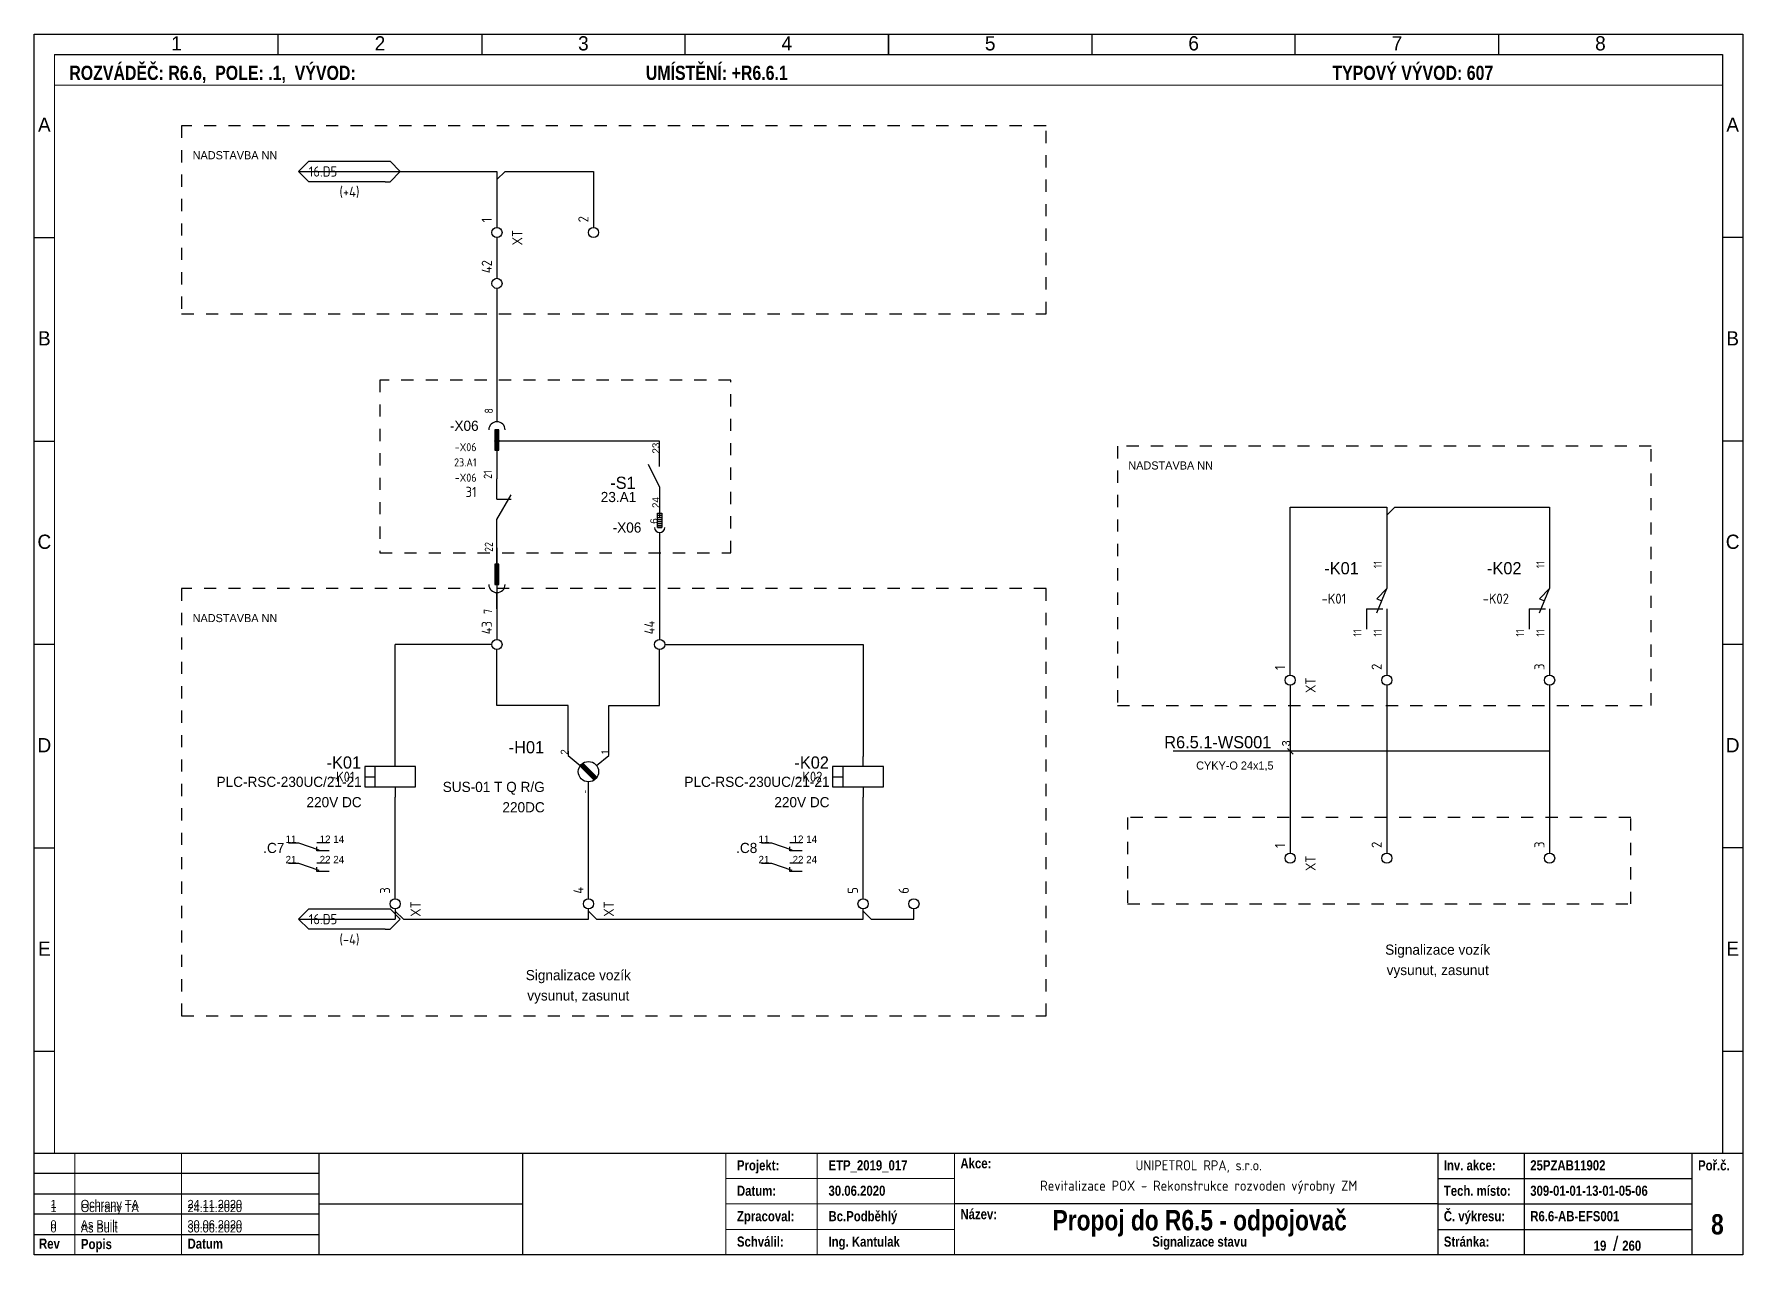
# Model space of a CAD drawing. Extents: x 0 to 420, y 0 to 300.
import ezdxf
from ezdxf.enums import TextEntityAlignment as Align

# ---------------------------------------------------------------- set-up
doc = ezdxf.new("R2010")
doc.units = 0
doc.header["$MEASUREMENT"] = 0
for name, pattern in [('EDS_DASHED', [4, 2.5, -1.5]), ('LTY1', [0]), ('LTY4', [6, 3, -3])]:
    doc.linetypes.add(name, pattern=pattern)
for name, color, linetype in [('2', 2, 'Continuous'), ('4', 4, 'Continuous'), ('dotbox', 2, 'EDS_DASHED'), ('etext', 1, 'Continuous'), ('GRAFIK', 7, 'LTY1'), ('PEN1', 7, 'LTY1'), ('PEN2', 7, 'LTY1'), ('PEN4', 7, 'LTY1'), ('PEN5', 7, 'LTY1'), ('SYMBOL', 7, 'LTY1'), ('taglayer', 2, 'Continuous')]:
    doc.layers.add(name, color=color, linetype=linetype)
doc.layers.add('ETP_razítko_text', color=7, linetype='Continuous', lineweight=9)
doc.styles.add('A-TUCN', font='arialbd.ttf')
doc.styles.add('NORMSCHRIFT', font='normwin')
doc.styles.get("Standard").update_dxf_attribs({"font": 'ISOCP.SHX'})

# ---------------------------------------------------------------- blocks, each defined once
blk = doc.blocks.new('W-ZILA')
at = {"layer": 'PEN1', "linetype": 'LTY1'}
blk.add_line((0.7, -0.7), (-0.7, 0.7), dxfattribs=at)
at = {"layer": 'PEN2', "style": 'NORMSCHRIFT', "flags": 8}
blk.add_attdef('CODE_4', text='', height=3, dxfattribs=at).set_placement((-4.4, 2), align=Align.RIGHT)
at = {"layer": 'PEN4', "style": 'NORMSCHRIFT', "flags": 8}
blk.add_attdef('CODE_1003', (0, 1.2), '', height=2, rotation=90, dxfattribs=at)
at = {"layer": 'PEN4', "style": 'NORMSCHRIFT', "flags": 9}
for tag in ['CODE_362', 'CODE_39', 'CODE_40', 'CODE_80', 'CODE_152', 'CODE_151', 'CODE_41', 'CODE_366', 'CODE_367', 'CODE_149', 'CODE_375', 'CODE_30', 'CODE_4600', 'CODE_4601', 'CODE_560', 'CODE_554', 'CODE_559', 'CODE_1003', 'CODE_556', 'CODE_1003', 'CODE_1600', 'CODE_564', 'CODE_565', 'CODE_12401', 'CODE_5030', 'CODE_5031', 'CODE_5032']:
    blk.add_attdef(tag, (0, 0), '', height=3.5, dxfattribs=at)
at = {"layer": 'PEN4', "style": 'NORMSCHRIFT', "flags": 8}
blk.add_attdef('CODE_1003', text='', height=2, dxfattribs=at).set_placement((-4.1, -4.5), align=Align.RIGHT)
blk.add_attdef('CODE_58', text='', height=2, rotation=90, dxfattribs=at).set_placement((4, -3.1), align=Align.RIGHT)
blk = doc.blocks.new('HL-UK_3')
at = {"layer": 'PEN1', "linetype": 'LTY1'}
for p, q in [((0, 0), (0, -1)), ((10, -1), (10, 0)), ((0, -1), (3, -3.5)), ((3.575, -2.9), (2.875, -3.6)), ((2.875, -3.6), (6.4, -7.125)), ((2.925, -3.625), (3.6, -2.95)), ((3, -3.7), (3.675, -3)), ((3.075, -3.775), (3.75, -3.075)), ((3.125, -3.85), (3.825, -3.15)), ((3.2, -3.9), (3.9, -3.225)), ((3.275, -3.975), (3.975, -3.3)), ((3.35, -4.05), (4.025, -3.375)), ((3.425, -4.125), (4.1, -3.425)), ((3.5, -4.2), (4.175, -3.5)), ((3.55, -4.275), (4.25, -3.575)), ((7.1, -6.425), (3.575, -2.9)), ((3.625, -4.325), (4.325, -3.65)), ((3.7, -4.4), (4.4, -3.725)), ((3.775, -4.475), (4.45, -3.8)), ((3.85, -4.55), (4.525, -3.85)), ((3.9, -4.625), (4.6, -3.925)), ((3.975, -4.7), (4.675, -4)), ((4.05, -4.75), (4.75, -4.075)), ((4.125, -4.825), (4.825, -4.15)), ((4.2, -4.9), (4.875, -4.2)), ((7, -3.5), (10, -1)), ((4.275, -4.975), (4.95, -4.275)), ((4.325, -5.05), (5.025, -4.35)), ((4.4, -5.125), (5.1, -4.425)), ((4.475, -5.175), (5.175, -4.5)), ((4.55, -5.25), (5.25, -4.575)), ((4.625, -5.325), (5.3, -4.625)), ((4.7, -5.4), (5.375, -4.7)), ((4.75, -5.475), (5.45, -4.775)), ((4.825, -5.55), (5.525, -4.85)), ((4.9, -5.6), (5.6, -4.925)), ((4.975, -5.675), (5.65, -5)), ((5, -10), (5, -7.5)), ((5.05, -5.75), (5.725, -5.05)), ((5.125, -5.825), (5.8, -5.125)), ((5.175, -5.9), (5.875, -5.2)), ((5.25, -5.975), (5.95, -5.275)), ((5.325, -6.025), (6.025, -5.35)), ((5.4, -6.1), (6.075, -5.425)), ((5.475, -6.175), (6.15, -5.475)), ((5.55, -6.25), (6.225, -5.55)), ((5.6, -6.325), (6.3, -5.625)), ((5.675, -6.375), (6.375, -5.7)), ((5.75, -6.45), (6.45, -5.775)), ((5.825, -6.525), (6.5, -5.85)), ((5.9, -6.6), (6.575, -5.9)), ((5.975, -6.675), (6.65, -5.975)), ((6.025, -6.75), (6.725, -6.05)), ((6.1, -6.8), (6.8, -6.125)), ((6.175, -6.875), (6.875, -6.2)), ((6.25, -6.95), (6.925, -6.275)), ((6.325, -7.025), (7, -6.325)), ((6.4, -7.125), (7.1, -6.425))]:
    blk.add_line(p, q, dxfattribs=at)
blk.add_circle((5, -5), 2.5, dxfattribs=at)
at = {"layer": 'PEN2', "style": 'NORMSCHRIFT', "flags": 8}
for tag, height, p in [('CODE_1', 3, (-5.9, 4.5)), ('CODE_4', 3, (-5.9, -0.5)), ('CODE_2', 3, (-5.9, -0.5)), ('CODE_3', 2.5, (-5.75, -5)), ('CODE_107', 2.5, (-5.75, -10)), ('CODE_40', 2.5, (-5.75, -20))]:
    blk.add_attdef(tag, text='', height=height, dxfattribs=at).set_placement(p, align=Align.RIGHT)
at = {"layer": 'PEN4', "style": 'NORMSCHRIFT', "flags": 8}
for p in [(0, -0.825), (10, -0.825)]:
    blk.add_attdef('CODE_21', p, '', height=1.8, rotation=90, dxfattribs=at)
at = {"layer": 'PEN4', "style": 'NORMSCHRIFT', "flags": 9}
for tag in ['CODE_152', 'CODE_151', 'CODE_80', 'CODE_149', 'CODE_80', 'CODE_149', 'CODE_80', 'CODE_149', 'CODE_80', 'CODE_149', 'CODE_80', 'CODE_149', 'CODE_10', 'CODE_10', 'CODE_10', 'CODE_10', 'CODE_10', 'CODE_4011', 'CODE_4600', 'CODE_5030', 'CODE_5031', 'CODE_5032', 'CODE_5033', 'CODE_5034']:
    blk.add_attdef(tag, (0, 0), '', height=3.5, dxfattribs=at)
at = {"layer": 'PEN4', "style": 'NORMSCHRIFT', "flags": 8}
blk.add_attdef('CODE_21', text='', height=1.8, rotation=90, dxfattribs=at).set_placement((5, -9.525), align=Align.RIGHT)
blk = doc.blocks.new('QM-KON-NO1_3')
at = {"layer": 'PEN1', "linetype": 'LTY1'}
for p, q in [((-40.5, -3.75), (-39.5, -3.75)), ((-40.475, -3.675), (-39.5, -3.675)), ((-40.475, -3.7), (-39.5, -3.7)), ((-40.475, -3.725), (-39.5, -3.725)), ((-40.475, -3.775), (-39.5, -3.775)), ((-40.475, -3.8), (-39.5, -3.8)), ((-40.475, -3.825), (-39.5, -3.825)), ((-40.45, -3.6), (-39.525, -3.6)), ((-40.45, -3.625), (-39.525, -3.625)), ((-40.45, -3.65), (-39.5, -3.65)), ((-40.45, -3.85), (-39.5, -3.85)), ((-40.45, -3.875), (-39.525, -3.875)), ((-40.45, -3.9), (-39.525, -3.9)), ((-40.425, -3.5), (-39.55, -3.5)), ((-40.425, -3.525), (-39.525, -3.525)), ((-40.425, -3.55), (-39.525, -3.55)), ((-40.425, -3.575), (-39.525, -3.575)), ((-40.425, -3.925), (-39.525, -3.925)), ((-40.425, -3.95), (-39.525, -3.95)), ((-40.425, -3.975), (-39.525, -3.975)), ((-40.425, -4), (-39.55, -4)), ((-40.4, -3.475), (-39.575, -3.475)), ((-40.4, -4.025), (-39.575, -4.025)), ((-40.375, -3.45), (-39.6, -3.45)), ((-40.375, -4.05), (-39.6, -4.05)), ((-40.35, -3.425), (-39.625, -3.425)), ((-40.35, -4.075), (-39.625, -4.075)), ((-40.325, -3.4), (-39.65, -3.4)), ((-40.325, -4.1), (-39.65, -4.1)), ((-40.3, -3.375), (-39.675, -3.375)), ((-40.3, -4.125), (-39.675, -4.125)), ((-40.275, -3.35), (-39.7, -3.35)), ((-40.275, -4.15), (-39.7, -4.15)), ((-40.25, -3.3), (-39.75, -3.3)), ((-40.25, -3.325), (-39.725, -3.325)), ((-40.25, -4.175), (-39.75, -4.175)), ((-40.15, -4.2), (-39.825, -4.2)), ((-40.125, -3.275), (-39.875, -3.275)), ((0, -3.75), (-40, -3.75)), ((0, -10), (0, -3.75)), ((-40.075, -4.225), (-39.9, -4.225)), ((0, -15), (-2.75, -9.5)), ((0, -15), (0, -17.5)), ((0, -17.5), (0, -22.5)), ((-0.5, -25), (-0.5, -21.5)), ((-0.5, -21.5), (0.5, -21.5)), ((-0.5, -21.5), (0.5, -21.5)), ((-0.5, -22), (0.5, -22)), ((-0.5, -22.5), (0.5, -22.5)), ((-0.5, -23), (0.5, -23)), ((-0.5, -23.5), (0.5, -23.5)), ((-0.5, -24), (0.5, -24)), ((-0.5, -24.5), (0.5, -24.5)), ((0.5, -25), (-0.5, -25)), ((-0.5, -25), (0.5, -25)), ((0.5, -21.5), (0.5, -25)), ((0, -26.25), (0, -27.5))]:
    blk.add_line(p, q, dxfattribs=at)
blk.add_circle((-40, -3.75), 0.5, dxfattribs=at)
blk.add_arc((0, -25), 1.25, 180, 0, dxfattribs=at)
at = {"layer": 'PEN2', "style": 'NORMSCHRIFT', "flags": 8}
for tag, height, p in [('CODE_51', 3, (-5.9, -15.5)), ('CODE_10', 2.5, (-5.75, -18.75)), ('CODE_40', 2.5, (-5.75, -25)), ('CODE_28', 2.5, (-4.5, -26.25))]:
    blk.add_attdef(tag, text='', height=height, dxfattribs=at).set_placement(p, align=Align.RIGHT)
at = {"layer": 'PEN4', "style": 'NORMSCHRIFT', "flags": 8}
for tag, p in [('CODE_51', (0, -6.825)), ('CODE_21', (-0.5, -24.075))]:
    blk.add_attdef(tag, p, '', height=1.8, rotation=90, dxfattribs=at)
at = {"layer": 'PEN4', "style": 'NORMSCHRIFT', "flags": 9}
for tag in ['CODE_4', 'CODE_1', 'CODE_2', 'CODE_3', 'CODE_21', 'CODE_28', 'CODE_51', 'CODE_4004', 'CODE_4003', 'CODE_5030', 'CODE_5031', 'CODE_5032']:
    blk.add_attdef(tag, (0, 0), '', height=3.5, dxfattribs=at)
at = {"layer": 'PEN4', "style": 'NORMSCHRIFT', "flags": 8}
blk.add_attdef('CODE_51', text='', height=1.8, rotation=90, dxfattribs=at).set_placement((0, -17.525), align=Align.RIGHT)
blk = doc.blocks.new('_6-CO')
at = {"layer": 'PEN1', "linetype": 'LTY1'}
for p, q in [((-5, 0), (-2.5, 0)), ((-2.5, 0), (2.5, -1.75)), ((5, 0), (2, 0)), ((2, -2), (2, -1)), ((5, -2), (2, -2))]:
    blk.add_line(p, q, dxfattribs=at)
blk = doc.blocks.new('_9-REV')
at = {"layer": 'PEN4', "style": 'NORMSCHRIFT', "flags": 8}
blk.add_attdef('CODE_12778', text='', height=2, dxfattribs=at).set_placement((-0.25, 0.5), align=Align.CENTER)
at = {"layer": 'PEN4', "style": 'NORMSCHRIFT'}
for tag, p, height, flags in [('CODE_5902', (0, 0), 3.5, 9), ('CODE_12783', (6.45, 0.5), 2, 8), ('CODE_12782', (32.7, 0.5), 2, 8)]:
    blk.add_attdef(tag, p, '', height=height, dxfattribs=dict(at, flags=flags))
blk = doc.blocks.new('htterm2')
blk.add_circle((0, -1.25), 1.25)
at = {"layer": 'etext'}
blk.add_attdef('T1', (-1.25, 2.5), '', height=2.5, rotation=90, dxfattribs=at)
blk.add_attdef('REFERENCE', text='', height=2.5, rotation=90, dxfattribs=at).set_placement((6.25, -1.25), align=Align.CENTER)
at = {"layer": 'etext', "flags": 1}
for tag, p in [('PNLNO', (-8.75, -1.25)), ('TBLOCK', (-5, -1.25))]:
    blk.add_attdef(tag, text='', height=2.5, rotation=90, dxfattribs=at).set_placement(p, align=Align.CENTER)
at = {"layer": 'etext'}
blk.add_attdef('T2', text='', height=2.5, rotation=90, dxfattribs=at).set_placement((-1.25, -5), align=Align.RIGHT)
for tag, p, flags in [('MFG', (12.5, -12.5), 1), ('CATNO', (12.5, -16.25), 1), ('CATDESC', (12.5, -20), 1), ('VSN', (12.5, -27.92), 3), ('LENGTH', (12.5, -32.08), 3), ('BUSW', (12.5, -36.25), 3), ('RSTATUS', (12.5, -40), 1)]:
    blk.add_attdef(tag, p, '', height=2.5, dxfattribs=dict(at, flags=flags))
blk = doc.blocks.new('ORLEN_D')
at = {"layer": 'ETP_razítko_text'}
for p, q in [((5, 25), (5, 295)), ((5, 287.5), (415, 287.5)), ((10, 0), (10, 25)), ((36.25, 0), (36.25, 25)), ((170, 25), (170, 0)), ((192.5, 0), (192.5, 25)), ((226.25, 25), (226.25, 0)), ((170, 18.75), (226.25, 18.75)), ((170, 12.5), (226.25, 12.5)), ((170, 6.25), (226.25, 6.25))]:
    blk.add_line(p, q, dxfattribs=at)
at = {"layer": 'PEN1', "linetype": 'LTY1'}
for p, q in [((60, 295), (60, 300)), ((110, 300), (110, 295)), ((160, 295), (160, 300)), ((210, 300), (210, 295)), ((210, 295), (210, 300)), ((260, 300), (260, 295)), ((310, 295), (310, 300)), ((360, 295), (360, 300)), ((5, 295), (415, 295)), ((415, 295), (415, 25)), ((0, 250), (5, 250)), ((420, 250), (415, 250)), ((0, 200), (5, 200)), ((420, 200), (415, 200)), ((5, 150), (0, 150)), ((420, 150), (415, 150)), ((0, 100), (5, 100)), ((420, 100), (415, 100)), ((5, 50), (0, 50)), ((420, 50), (415, 50)), ((0, 25), (420, 25)), ((70, 25), (70, 0)), ((120, 25), (120, 0)), ((345, 25), (345, 0)), ((366.25, 25), (366.25, 0)), ((407.5, 25), (407.5, 0)), ((70, 20), (0, 20)), ((345, 18.75), (366.25, 18.75)), ((366.25, 18.75), (407.5, 18.75)), ((0, 15), (70, 15)), ((70, 10), (0, 10)), ((70, 12.5), (120, 12.5)), ((345, 12.5), (226.25, 12.5)), ((345, 12.5), (366.25, 12.5)), ((366.25, 12.5), (407.5, 12.5)), ((0, 5), (70, 5)), ((345, 6.25), (366.25, 6.25)), ((366.25, 6.25), (407.5, 6.25))]:
    blk.add_line(p, q, dxfattribs=at)
at = {"layer": 'PEN5', "linetype": 'LTY1'}
for p, q in [((0, 0), (0, 300)), ((0, 300), (420, 300)), ((420, 300), (420, 0)), ((420, 0), (0, 0)), ((420, 0), (0, 0))]:
    blk.add_line(p, q, dxfattribs=at)
at = {"layer": 'ETP_razítko_text'}
for p, values in [((5, 11), {'CODE_12778': '1', 'CODE_12783': 'Ochrany TA', 'CODE_12782': '24.11.2020'}), ((5, 6), {'CODE_12778': '0', 'CODE_12783': 'As Built', 'CODE_12782': '30.06.2020'})]:
    blk.add_blockref('_9-REV', p, dxfattribs=at).add_auto_attribs(values)
at = {"flags": 8}
for tag, p in [('NAZOV_SPOLOCNOSTI', (286.25, 20.75)), ('PROJEKT', (286.25, 15.75))]:
    blk.add_attdef(tag, text='', height=2.5, dxfattribs=at).set_placement(p, align=Align.CENTER)
at = {"layer": 'ETP_razítko_text', "style": 'A-TUCN', "width": 0.8}
for s, p in [('Projekt:', (172.75, 20.75)), ('Akce:', (227.68, 21.25)), ('Inv. akce:', (346.5, 20.75)), ('Poř.č.', (409, 20.75)), ('Datum:', (172.75, 14.5)), ('Tech. místo:', (346.5, 14.5)), ('Zpracoval:', (172.75, 8.25)), ('Název:', (227.68, 8.75)), ('Č. výkresu:', (346.5, 8.25)), ('Schválil:', (172.75, 2)), ('Stránka:', (346.5, 2)), ('Popis', (11.5, 1.4)), ('Datum', (37.7, 1.5))]:
    blk.add_text(s, height=2.5, dxfattribs=at).set_placement(p)
blk.add_text('Rev', height=2.5, dxfattribs=at).set_placement((3.75, 1.5), align=Align.CENTER)
for tag, p, height, flags in [('CODE_1', (8.63, 288.75), 3.5, 8), ('CODE_2', (150.35, 288.75), 3.5, 8), ('CODE_3', (180.34, 288.75), 3.5, 8), ('CODE_10150', (319.1, 288.75), 3.5, 8), ('CODE_500', (195.25, 20.75), 2.5, 8), ('CODE_10000', (367.75, 20.75), 2.5, 8), ('CODE_72', (195.25, 14.5), 2.5, 8), ('CODE_10001', (367.75, 14.5), 2.5, 8), ('CODE_502', (195.25, 8.25), 2.5, 8), ('CODE_68', (367.75, 8.25), 2.5, 8), ('CODE_531', (195.25, 2), 2.5, 8), ('CODE_60', (0, 1), 2.5, 9), ('CODE_61', (0, 1), 2.5, 9), ('CODE_63', (0, 1), 2.5, 9), ('CODE_64', (0, 1), 2.5, 9), ('CODE_57', (0, 1), 2.5, 9), ('CODE_757', (0, 1), 2.5, 9), ('CODE_755', (0, 1), 2.5, 9), ('CODE_756', (0, 1), 2.5, 9), ('CODE_758', (0, 1), 2.5, 9), ('CODE_700', (0, 1), 2.5, 9), ('CODE_704', (0, 1), 2.5, 9), ('CODE_4006', (0, 1), 2.5, 9), ('CODE_503', (0, 1), 2.5, 9), ('CODE_533', (0, 1), 2.5, 9), ('CODE_534', (0, 1), 2.5, 9), ('CODE_67', (0, 1), 2.5, 9), ('CODE_504', (0, 1), 2.5, 9), ('CODE_505', (0, 1), 2.5, 9), ('CODE_373', (0, 1), 2.5, 9), ('CODE_39', (0, 1), 2.5, 9), ('CODE_372', (0, 1), 2.5, 9), ('CODE_510', (0, 1), 2.5, 9), ('CODE_1003', (0, 1), 2.5, 9), ('CODE_509', (0, 1), 2.5, 9), ('CODE_1003', (0, 1), 2.5, 9), ('CODE_1003', (0, 1), 2.5, 9), ('CODE_12766', (0, 1), 2.5, 9), ('CODE_109', (0, 1), 2.5, 9), ('CODE_12791', (0, 1), 2.5, 9), ('CODE_91', (0, 1), 2.5, 9), ('CODE_91', (0, 1), 2.5, 9), ('CODE_91', (0, 1), 2.5, 9), ('CODE_91', (0, 1), 2.5, 9), ('CODE_91', (0, 1), 2.5, 9), ('CODE_2160', (0, 1), 2.5, 9), ('CODE_2000', (0, 1), 2.5, 9), ('CODE_2001', (0, 1), 2.5, 9), ('CODE_2002', (0, 1), 2.5, 9), ('CODE_2003', (0, 1), 2.5, 9), ('CODE_2004', (0, 1), 2.5, 9), ('CODE_2005', (0, 1), 2.5, 9), ('CODE_2006', (0, 1), 2.5, 9), ('CODE_2007', (0, 1), 2.5, 9), ('CODE_2008', (0, 1), 2.5, 9), ('CODE_2009', (0, 1), 2.5, 9), ('CODE_2012', (0, 1), 2.5, 9), ('CODE_2013', (0, 1), 2.5, 9), ('CODE_2014', (0, 1), 2.5, 9), ('CODE_2015', (0, 1), 2.5, 9), ('CODE_2016', (0, 1), 2.5, 9), ('CODE_2017', (0, 1), 2.5, 9), ('CODE_2018', (0, 1), 2.5, 9), ('CODE_2019', (0, 1), 2.5, 9), ('CODE_2130', (0, 1), 2.5, 9), ('CODE_2131', (0, 1), 2.5, 9), ('CODE_2500', (0, 1), 2.5, 9), ('CODE_2501', (0, 1), 2.5, 9), ('CODE_2502', (0, 1), 2.5, 9), ('CODE_2503', (0, 1), 2.5, 9), ('CODE_2504', (0, 1), 2.5, 9), ('CODE_2505', (0, 1), 2.5, 9), ('CODE_2506', (0, 1), 2.5, 9), ('CODE_2507', (0, 1), 2.5, 9), ('CODE_2508', (0, 1), 2.5, 9), ('CODE_2509', (0, 1), 2.5, 9), ('CODE_4510', (0, 1), 2.5, 9), ('CODE_12778', (0, 1), 2.5, 9), ('CODE_12783', (0, 1), 2.5, 9), ('CODE_12782', (0, 1), 2.5, 9), ('CODE_5902', (0, 1), 2.5, 9), ('CODE_5030', (0, 1), 2.5, 9), ('CODE_5031', (0, 1), 2.5, 9), ('CODE_5032', (0, 1), 2.5, 9), ('CODE_5033', (0, 1), 2.5, 9), ('CODE_5034', (0, 1), 2.5, 9), ('CODE_5035', (0, 1), 2.5, 9), ('CODE_71', (390.35, 1), 2.5, 8)]:
    blk.add_attdef(tag, p, '', height=height, dxfattribs=dict(at, flags=flags))
at = {"layer": 'ETP_razítko_text', "style": 'A-TUCN', "width": 0.8, "flags": 8}
for tag, height, p in [('CODE_76', 5, (286.5, 6)), ('CODE_701', 5, (413.75, 5)), ('CODE_65', 2.5, (286.5, 2))]:
    blk.add_attdef(tag, text='', height=height, dxfattribs=at).set_placement(p, align=Align.CENTER)
blk.add_attdef('CODE_62', text='', height=2.5, dxfattribs=at).set_placement((386.45, 1), align=Align.RIGHT)
at = {"layer": 'PEN1', "style": 'NORMSCHRIFT'}
for s, p in [('1', (35, 296)), ('2', (85, 296)), ('3', (135, 296)), ('4', (185, 296)), ('5', (235, 296)), ('6', (285, 296)), ('7', (335, 296)), ('8', (385, 296)), ('A', (2.5, 276)), ('A', (417.5, 276)), ('B', (2.5, 223.5)), ('B', (417.5, 223.5)), ('C', (2.5, 173.5)), ('C', (417.5, 173.5)), ('D', (2.5, 123.5)), ('D', (417.5, 123.5)), ('E', (2.5, 73.5)), ('E', (417.5, 73.5)), ('/', (388.75, 1))]:
    blk.add_text(s, height=3.5, dxfattribs=at).set_placement(p, align=Align.CENTER)
blk = doc.blocks.new('vwextn')
for p, q in [((0, 0), (2.5, 2.5)), ((2.5, -2.5), (0, 0)), ((2.5, 2.5), (21.25, 2.5)), ((21.25, 2.5), (22.5, 2.5)), ((22.5, 2.5), (25, 0)), ((25, 0), (22.5, -2.5)), ((21.25, -2.5), (2.5, -2.5)), ((21.25, -2.5), (22.5, -2.5))]:
    blk.add_line(p, q)
at = {"layer": 'etext'}
blk.add_attdef('WIRENAME', (2.5, -1.25), '', height=2.5, dxfattribs=at)
blk.add_attdef('REFERENCE', text='', height=2.5, dxfattribs=at).set_placement((12.5, -6.25), align=Align.CENTER)
for tag, p, flags in [('MFG', (28.75, -7.5), 1), ('CATNO', (28.75, -10), 1), ('CATDESC', (28.75, -12.5), 1), ('VSN', (28.75, -15), 3), ('WIRENET', (28.75, -17.5), 1), ('RSTATUS', (28.75, -20), 1)]:
    blk.add_attdef(tag, p, '', height=1.25, dxfattribs=dict(at, flags=flags))
blk = doc.blocks.new('hilsco9')
for p, q in [((0, 0), (0, -5)), ((-2.5, -11), (0, -5)), ((0, -5), (-2.5, -7.5)), ((-2.5, -7.5), (-1.26, -8.02)), ((-5, -10), (-1, -10)), ((-5, -10), (-5, -15)), ((0, -10), (0, -15))]:
    blk.add_line(p, q)
at = {"layer": 'etext'}
for tag, p in [('USER_C2', (-10, 2.5)), ('VISDESC', (-10, -1.25)), ('USER_C1', (-10, -5)), ('REFERENCE', (-10, -12.5)), ('RATING1', (-10, -16.25)), ('RATING2', (-10, -20)), ('RATING3', (-10, -23.75)), ('RATING4', (-10, -27.5))]:
    blk.add_attdef(tag, text='', height=2, dxfattribs=at).set_placement(p, align=Align.RIGHT)
blk.add_attdef('T4', (-1.25, 0), '', height=2, rotation=90, dxfattribs=at)
for tag, p, height, flags in [('CATDESC', (22.5, -10), 2, 1), ('PNLNO', (22.5, -12.5), 1.25, 1), ('VSN', (22.5, -17), 1.25, 3), ('MFG', (22.5, -14), 1.25, 1), ('CATNO', (22.5, -15.5), 1.25, 1), ('LENGTH', (22.5, -19.25), 1, 3), ('BUSW', (22.5, -21.19), 1, 3)]:
    blk.add_attdef(tag, p, '', height=height, dxfattribs=dict(at, flags=flags))
for tag, p in [('T1', (-6.25, -15)), ('T2', (-1.25, -15))]:
    blk.add_attdef(tag, text='', height=2, rotation=90, dxfattribs=at).set_placement(p, align=Align.RIGHT)
at = {"layer": 'etext', "flags": 1}
for tag, p in [('T5', (25, -22.5)), ('T6', (28.75, -22.5))]:
    blk.add_attdef(tag, text='', height=2, rotation=90, dxfattribs=at).set_placement(p, align=Align.RIGHT)
blk.add_attdef('RSTATUS', text='', height=2, dxfattribs=at).set_placement((-5, -30), align=Align.RIGHT)
blk.add_attdef('T3', (28.75, -31.25), '', height=2, rotation=90, dxfattribs=at)
at = {"layer": 'taglayer'}
blk.add_attdef('TAGNAME', text='', height=2.5, dxfattribs=at).set_placement((-10, -8.75), align=Align.RIGHT)
blk = doc.blocks.new('hihsc')
for p, q in [((0, -2.5), (0, 0)), ((-5, -2.5), (-7.5, -2.5)), ((-7.5, -2.5), (-7.5, -7.5)), ((-5, -2.5), (-5, -7.5)), ((5, -2.5), (-5, -2.5)), ((5, -7.5), (5, -2.5)), ((-7.5, -5), (-5, -5)), ((-7.5, -7.5), (-5, -7.5)), ((-5, -7.5), (5, -7.5)), ((0, -7.5), (0, -10))]:
    blk.add_line(p, q)
at = {"layer": 'etext'}
for tag, p in [('USER_C2', (-10, 5)), ('VISDESC', (-10, 1.25)), ('USER_C1', (-10, -2.5)), ('REFERENCE', (-10, -10)), ('RATING1', (-10, -13.75)), ('RATING2', (-10, -17.5)), ('RATING3', (-10, -21.25)), ('RATING4', (-10, -25))]:
    blk.add_attdef(tag, text='', height=2, dxfattribs=at).set_placement(p, align=Align.RIGHT)
blk.add_attdef('T1', (-1.25, 0), '', height=2, rotation=90, dxfattribs=at)
for tag, p, height, flags in [('CATDESC', (7.5, -1.25), 2, 1), ('PNLNO', (7.5, -3.75), 1.25, 1), ('MFG', (7.5, -5.25), 1.25, 1), ('VSN', (7.5, -8.25), 1.25, 3), ('CATNO', (7.5, -6.75), 1.25, 1), ('LENGTH', (8, -10), 1, 3), ('BUSW', (8, -11), 1, 3)]:
    blk.add_attdef(tag, p, '', height=height, dxfattribs=dict(at, flags=flags))
at = {"layer": 'etext', "flags": 1}
for tag, p in [('T2', (17.5, -6.25)), ('T3', (21.25, -6.25))]:
    blk.add_attdef(tag, p, '', height=2, rotation=90, dxfattribs=at)
for tag, p in [('T5', (17.5, -7.5)), ('T6', (21.25, -7.5))]:
    blk.add_attdef(tag, text='', height=2, rotation=90, dxfattribs=at).set_placement(p, align=Align.RIGHT)
at = {"layer": 'etext'}
blk.add_attdef('T4', text='', height=2, rotation=90, dxfattribs=at).set_placement((-1.25, -10), align=Align.RIGHT)
at = {"layer": 'etext', "flags": 1}
blk.add_attdef('RSTATUS', text='', height=2, dxfattribs=at).set_placement((-5, -30), align=Align.RIGHT)
at = {"layer": 'taglayer'}
blk.add_attdef('TAGNAME', text='', height=2.5, dxfattribs=at).set_placement((-10, -6.25), align=Align.RIGHT)
blk = doc.blocks.new('hi3prdols2assem')
for p, q in [((0, 0), (0, -4)), ((0.5, -6), (-0.5, -6)), ((-0.5, -6), (-0.5, -11)), ((0.5, -11), (0.5, -6)), ((-0.5, -11), (0.5, -11)), ((0, -11), (0, -18.04)), ((0, -23.04), (0, -18.04)), ((0, -28.04), (3.48, -21.96)), ((0, -23.04), (3.5, -23.04)), ((0, -33.04), (0, -28.04)), ((0, -39), (0, -33.04)), ((0.5, -39), (-0.5, -39)), ((-0.5, -39), (-0.5, -44)), ((0.5, -44), (0.5, -39)), ((-0.5, -44), (0.5, -44)), ((0, -50), (0, -46))]:
    blk.add_line(p, q)
for centre, start, end in [((0, -6), 0, 180), ((0, -44), 180, 0)]:
    blk.add_arc(centre, 2, start, end)
for points in [[(-0.5, -11), (0.5, -11), (0.5, -6)], [(-0.5, -6), (0.5, -6), (-0.5, -11)], [(0.5, -44), (-0.5, -44), (0.5, -39)], [(0.5, -39), (-0.5, -39), (-0.5, -44)]]:
    blk.add_solid(points)
at = {"layer": 'etext'}
for tag, p in [('T2', (-1, -2)), ('T1', (-1.25, -18.04)), ('T3', (-1, -36.02))]:
    blk.add_attdef(tag, p, '', height=2, rotation=90, dxfattribs=at)
for tag, p in [('USER_C2', (-5, -11.25)), ('VISDESC', (-5, -15)), ('USER_C1', (-5, -18.75)), ('REFERENCE', (-5, -26.25)), ('RATING1', (-5, -30)), ('RATING2', (-5, -33.75)), ('RATING3', (-5, -37.5)), ('RATING4', (-5, -41.25))]:
    blk.add_attdef(tag, text='', height=2, dxfattribs=at).set_placement(p, align=Align.RIGHT)
for tag, p, height, flags in [('PNLNO', (15.08, -26.25), 1.25, 1), ('CATDESC', (15.08, -23.75), 2, 1), ('MFG', (15.08, -27.75), 1.25, 1), ('CATNO', (15.08, -29.25), 1.25, 1), ('VSN', (15.08, -30.75), 1.25, 3), ('LENGTH', (15.08, -33), 1, 3), ('BUSW', (15.08, -34.94), 1, 3)]:
    blk.add_attdef(tag, p, '', height=height, dxfattribs=dict(at, flags=flags))
at = {"layer": 'etext', "flags": 1}
for tag, p in [('T6', (18.75, -37)), ('T5', (25.25, -37))]:
    blk.add_attdef(tag, text='', height=2, rotation=90, dxfattribs=at).set_placement(p, align=Align.RIGHT)
blk.add_attdef('RSTATUS', text='', height=2, dxfattribs=at).set_placement((-6.6, -44.2), align=Align.RIGHT)
at = {"layer": 'etext'}
blk.add_attdef('T4', text='', height=2, rotation=90, dxfattribs=at).set_placement((-1.25, -50), align=Align.RIGHT)
at = {"layer": 'taglayer'}
blk.add_attdef('TAGNAME', text='', height=2.5, dxfattribs=at).set_placement((-5, -22.5), align=Align.RIGHT)

msp = doc.modelspace()

# ---------------------------------------------------------------- linework, layer by layer
at = {"layer": '4', "linetype": 'LTY1'}
for p, q in [((65, 266.25), (113.75, 266.25)), ((113.75, 266.25), (113.75, 252.5)), ((113.75, 264.25), (115.75, 266.25)), ((115.75, 266.25), (137.5, 266.25)), ((137.5, 266.25), (137.5, 252.5)), ((113.75, 250), (113.75, 240)), ((113.75, 237.5), (113.75, 208.75)), ((308.75, 142.5), (308.75, 183.75)), ((308.75, 183.75), (332.5, 183.75)), ((332.5, 183.75), (332.5, 168.75)), ((332.5, 181.75), (334.5, 183.75)), ((334.5, 183.75), (372.5, 183.75)), ((372.5, 183.75), (372.5, 168.75)), ((113.75, 173.75), (113.75, 151.25)), ((153.75, 176.25), (153.75, 151.25)), ((332.5, 158.75), (332.5, 142.5)), ((372.5, 158.75), (372.5, 142.5)), ((88.75, 122.5), (88.75, 150)), ((112.5, 150), (88.75, 150)), ((113.75, 135), (113.75, 148.75)), ((153.75, 135), (153.75, 148.75)), ((155, 150), (203.75, 150)), ((203.75, 150), (203.75, 122.5)), ((308.75, 140), (308.75, 98.75)), ((332.5, 140), (332.5, 98.75)), ((372.5, 140), (372.5, 98.75)), ((131.25, 135), (113.75, 135)), ((131.25, 123.75), (131.25, 135)), ((141.25, 123.75), (141.25, 135)), ((141.25, 135), (153.75, 135)), ((372.5, 123.75), (280, 123.75)), ((136.25, 87.5), (136.25, 113.75)), ((88.75, 87.5), (88.75, 112.5)), ((203.75, 87.5), (203.75, 112.5)), ((88.75, 85), (88.75, 82.5)), ((88.75, 84.5), (90.75, 82.5)), ((136.25, 82.5), (136.25, 85)), ((136.25, 84.5), (138.25, 82.5)), ((203.75, 82.5), (203.75, 85)), ((203.75, 84.5), (205.75, 82.5)), ((216.25, 82.5), (216.25, 85)), ((65, 82.5), (88.75, 82.5)), ((90.75, 82.5), (136.25, 82.5)), ((138.25, 82.5), (203.75, 82.5)), ((205.75, 82.5), (216.25, 82.5))]:
    msp.add_line(p, q, dxfattribs=at)
at = {"layer": 'dotbox', "linetype": 'LTY4'}
for points in [[(36.25, 231.25), (248.75, 231.25), (248.75, 277.5), (36.25, 277.5)], [(85, 172.5), (171.25, 172.5), (171.25, 215), (85, 215)], [(266.25, 135), (397.5, 135), (397.5, 198.75), (266.25, 198.75)], [(36.25, 58.75), (248.75, 58.75), (248.75, 163.75), (36.25, 163.75)], [(268.75, 86.25), (392.5, 86.25), (392.5, 107.5), (268.75, 107.5)]]:
    msp.add_lwpolyline(points, close=True, dxfattribs=at)

# ---------------------------------------------------------------- block references
at = {"layer": '2'}
ref = msp.add_blockref('htterm2', (113.75, 252.5), dxfattribs=at)
ref.add_attrib('T1', '1', (112.5, 253.75), dxfattribs={"layer": 'etext', "height": 2.5, "rotation": 90})
ref.add_attrib('REFERENCE', 'XT', dxfattribs={"layer": 'etext', "height": 2.5, "rotation": 90}).set_placement((120, 250), align=Align.CENTER)
ref = msp.add_blockref('htterm2', (137.5, 252.5), dxfattribs=at)
ref.add_attrib('T1', '2', (136.25, 253.75), dxfattribs={"layer": 'etext', "height": 2.5, "rotation": 90})
ref = msp.add_blockref('htterm2', (113.75, 240), dxfattribs=at)
ref.add_attrib('T1', '42', (112.5, 241.25), dxfattribs={"layer": 'etext', "height": 2.5, "rotation": 90})
for name, p, values in [('hi3prdols2assem', (113.75, 208.75), {'TAGNAME': '31', 'T1': '21', 'T2': '8', 'T3': '22', 'T4': '7', 'VISDESC': '23.A1', 'USER_C1': '-X06', 'USER_C2': '-X06'}), ('hilsco9', (332.5, 168.75), {'TAGNAME': '-K01', 'T1': '11', 'T2': '11', 'T4': '11'}), ('hilsco9', (372.5, 168.75), {'TAGNAME': '-K02', 'T1': '11', 'T2': '11', 'T4': '11'}), ('hihsc', (88.75, 122.5), {'TAGNAME': '-K01'}), ('hihsc', (203.75, 122.5), {'TAGNAME': '-K02'})]:
    msp.add_blockref(name, p, dxfattribs=at).add_auto_attribs(values)
ref = msp.add_blockref('htterm2', (113.75, 151.25), dxfattribs=at)
ref.add_attrib('T1', '43', (112.5, 152.5), dxfattribs={"layer": 'etext', "height": 2.5, "rotation": 90})
ref = msp.add_blockref('htterm2', (153.75, 151.25), dxfattribs=at)
ref.add_attrib('T1', '44', (152.5, 152.5), dxfattribs={"layer": 'etext', "height": 2.5, "rotation": 90})
ref = msp.add_blockref('htterm2', (308.75, 142.5), dxfattribs=at)
ref.add_attrib('T1', '1', (307.5, 143.75), dxfattribs={"layer": 'etext', "height": 2.5, "rotation": 90})
ref.add_attrib('REFERENCE', 'XT', dxfattribs={"layer": 'etext', "height": 2.5, "rotation": 90}).set_placement((315, 140), align=Align.CENTER)
ref = msp.add_blockref('htterm2', (332.5, 142.5), dxfattribs=at)
ref.add_attrib('T1', '2', (331.25, 143.75), dxfattribs={"layer": 'etext', "height": 2.5, "rotation": 90})
ref = msp.add_blockref('htterm2', (372.5, 142.5), dxfattribs=at)
ref.add_attrib('T1', '3', (371.25, 143.75), dxfattribs={"layer": 'etext', "height": 2.5, "rotation": 90})
ref = msp.add_blockref('htterm2', (308.75, 98.75), dxfattribs=at)
ref.add_attrib('T1', '1', (307.5, 100), dxfattribs={"layer": 'etext', "height": 2.5, "rotation": 90})
ref.add_attrib('REFERENCE', 'XT', dxfattribs={"layer": 'etext', "height": 2.5, "rotation": 90}).set_placement((315, 96.25), align=Align.CENTER)
ref = msp.add_blockref('htterm2', (332.5, 98.75), dxfattribs=at)
ref.add_attrib('T1', '2', (331.25, 100), dxfattribs={"layer": 'etext', "height": 2.5, "rotation": 90})
ref = msp.add_blockref('htterm2', (372.5, 98.75), dxfattribs=at)
ref.add_attrib('T1', '3', (371.25, 100), dxfattribs={"layer": 'etext', "height": 2.5, "rotation": 90})
ref = msp.add_blockref('htterm2', (88.75, 87.5), dxfattribs=at)
ref.add_attrib('T1', '3', (87.5, 88.75), dxfattribs={"layer": 'etext', "height": 2.5, "rotation": 90})
ref.add_attrib('REFERENCE', 'XT', dxfattribs={"layer": 'etext', "height": 2.5, "rotation": 90}).set_placement((95, 85), align=Align.CENTER)
ref = msp.add_blockref('htterm2', (136.25, 87.5), dxfattribs=at)
ref.add_attrib('T1', '4', (135, 88.75), dxfattribs={"layer": 'etext', "height": 2.5, "rotation": 90})
ref.add_attrib('REFERENCE', 'XT', dxfattribs={"layer": 'etext', "height": 2.5, "rotation": 90}).set_placement((142.5, 85), align=Align.CENTER)
ref = msp.add_blockref('htterm2', (203.75, 87.5), dxfattribs=at)
ref.add_attrib('T1', '5', (202.5, 88.75), dxfattribs={"layer": 'etext', "height": 2.5, "rotation": 90})
ref = msp.add_blockref('htterm2', (216.25, 87.5), dxfattribs=at)
ref.add_attrib('T1', '6', (215, 88.75), dxfattribs={"layer": 'etext', "height": 2.5, "rotation": 90})
at = {"layer": '4'}
for name, p, values in [('ORLEN_D', (0, 0), {'CODE_71': '260', 'CODE_701': '8', 'CODE_1': 'ROZVÁDĚČ: R6.6,  POLE: .1,  VÝVOD: ', 'CODE_2': 'UMÍSTĚNÍ: +R6.6.1', 'CODE_10150': 'TYPOVÝ VÝVOD: 607', 'CODE_76': 'Propoj do R6.5 - odpojovač', 'CODE_62': '19', 'CODE_65': 'Signalizace stavu', 'CODE_502': 'Bc.Podběhlý', 'CODE_72': '30.06.2020', 'CODE_531': 'Ing. Kantulak', 'CODE_500': 'ETP_2019_017', 'CODE_68': 'R6.6-AB-EFS001', 'CODE_10000': '25PZAB11902', 'CODE_10001': '309-01-01-13-01-05-06', 'NAZOV_SPOLOCNOSTI': 'UNIPETROL RPA, s.r.o.', 'PROJEKT': 'Revitalizace POX - Rekonstrukce rozvoden výrobny ZM'}), ('vwextn', (65, 266.25), {'WIRENAME': '16.D5', 'REFERENCE': '(+4)'}), ('vwextn', (65, 82.5), {'WIRENAME': '16.D5', 'REFERENCE': '(-4)'})]:
    msp.add_blockref(name, p, dxfattribs=at).add_auto_attribs(values)
at = {"layer": 'GRAFIK'}
for p in [(67.5, 101.25), (183.75, 101.25), (67.5, 96.25), (183.75, 96.25)]:
    msp.add_blockref('_6-CO', p, dxfattribs=at)
at = {"layer": 'SYMBOL'}
ref = msp.add_blockref('QM-KON-NO1_3', (153.75, 203.75), dxfattribs=at)
ref.add_attrib('CODE_21', '6', (153.25, 179.675), dxfattribs={"layer": 'PEN4', "height": 1.8, "rotation": 90, "style": 'NORMSCHRIFT', "flags": 8})
ref.add_attrib('CODE_28', '-X06', dxfattribs={"layer": 'PEN2', "height": 2.5, "style": 'NORMSCHRIFT', "flags": 8}).set_placement((149.25, 177.5), align=Align.RIGHT)
ref.add_attrib('CODE_51', '23', (153.75, 196.925), dxfattribs={"layer": 'PEN4', "height": 1.8, "rotation": 90, "style": 'NORMSCHRIFT', "flags": 8})
ref.add_attrib('CODE_51', '24', dxfattribs={"layer": 'PEN4', "height": 1.8, "rotation": 90, "style": 'NORMSCHRIFT', "flags": 8}).set_placement((153.75, 186.225), align=Align.RIGHT)
ref.add_attrib('CODE_51', '-S1', dxfattribs={"layer": 'PEN2', "height": 3, "style": 'NORMSCHRIFT', "flags": 8}).set_placement((147.85, 188.25), align=Align.RIGHT)
ref.add_attrib('CODE_10', '23.A1', dxfattribs={"layer": 'PEN2', "height": 2.5, "style": 'NORMSCHRIFT', "flags": 8}).set_placement((148, 185), align=Align.RIGHT)
ref = msp.add_blockref('W-ZILA', (308.75, 123.75), dxfattribs=at)
ref.add_attrib('CODE_4', 'R6.5.1-WS001', dxfattribs={"layer": 'PEN2', "height": 3, "style": 'NORMSCHRIFT', "flags": 8}).set_placement((304.1, 124.5), align=Align.RIGHT)
ref.add_attrib('CODE_1003', 'CYKY-O 24x1,5', dxfattribs={"layer": 'PEN4', "height": 2, "style": 'NORMSCHRIFT', "flags": 8}).set_placement((304.65, 119.25), align=Align.RIGHT)
ref.add_attrib('CODE_1003', '3', (308.75, 124.95), dxfattribs={"layer": 'PEN4', "height": 2, "rotation": 90, "style": 'NORMSCHRIFT', "flags": 8})
ref = msp.add_blockref('HL-UK_3', (131.25, 123.75), dxfattribs=at)
ref.add_attrib('CODE_21', '2', (131.25, 122.925), dxfattribs={"layer": 'PEN4', "height": 1.8, "rotation": 90, "style": 'NORMSCHRIFT', "flags": 8})
ref.add_attrib('CODE_21', '1', (141.25, 122.925), dxfattribs={"layer": 'PEN4', "height": 1.8, "rotation": 90, "style": 'NORMSCHRIFT', "flags": 8})
ref.add_attrib('CODE_21', '-', dxfattribs={"layer": 'PEN4', "height": 1.8, "rotation": 90, "style": 'NORMSCHRIFT', "flags": 8}).set_placement((136.25, 114.225), align=Align.RIGHT)
for p, values in [((5, 10), {'CODE_12778': '1', 'CODE_12783': 'Ochrany TA', 'CODE_12782': '24.11.2020'}), ((5, 5), {'CODE_12778': '0', 'CODE_12783': 'As Built', 'CODE_12782': '30.06.2020'})]:
    msp.add_blockref('_9-REV', p, dxfattribs=at).add_auto_attribs(values)

# ---------------------------------------------------------------- texts
at = {"layer": 'PEN2', "style": 'NORMSCHRIFT'}
for s, height, p in [('-X06', 2.5, (109.25, 202.5)), ('-K01', 3, (325.6, 167.25)), ('-K02', 3, (365.6, 167.25)), ('-H01', 3, (125.35, 123.25)), ('-K01', 3, (80.35, 119.5)), ('-K02', 3, (195.35, 119.5)), ('PLC-RSC-230UC/21-21', 2.5, (80.5, 115)), ('PLC-RSC-230UC/21-21', 2.5, (195.5, 115)), ('SUS-01 T Q R/G', 2.5, (125.5, 113.75)), ('220V DC', 2.5, (80.5, 110)), ('220DC', 2.5, (125.5, 108.75)), ('220V DC', 2.5, (195.5, 110)), ('.C7', 2.5, (61.5, 98.75)), ('.C8', 2.5, (177.75, 98.75))]:
    msp.add_text(s, height=height, dxfattribs=at).set_placement(p, align=Align.RIGHT)
for s, p in [('Signalizace vozík', (345, 73.75)), ('Signalizace vozík', (133.75, 67.5)), ('vysunut, zasunut', (345, 68.75)), ('vysunut, zasunut', (133.75, 62.5))]:
    msp.add_text(s, height=2.5, dxfattribs=at).set_placement(p, align=Align.CENTER)
at = {"layer": 'PEN4', "style": 'NORMSCHRIFT'}
for s, height, p in [('NADSTAVBA NN', 2, (38.95, 269.25)), ('NADSTAVBA NN', 2, (268.95, 193)), ('NADSTAVBA NN', 2, (38.95, 155.5)), ('12 14', 1.8, (70.175, 101.25)), ('12 14', 1.8, (186.425, 101.25)), ('22 24', 1.8, (70.175, 96.25)), ('22 24', 1.8, (186.425, 96.25))]:
    msp.add_text(s, height=height, dxfattribs=at).set_placement(p)
for s, p in [('11', (64.475, 101.25)), ('11', (180.725, 101.25)), ('21', (64.475, 96.25)), ('21', (180.725, 96.25))]:
    msp.add_text(s, height=1.8, dxfattribs=at).set_placement(p, align=Align.RIGHT)

doc.saveas('drawing.dxf')
